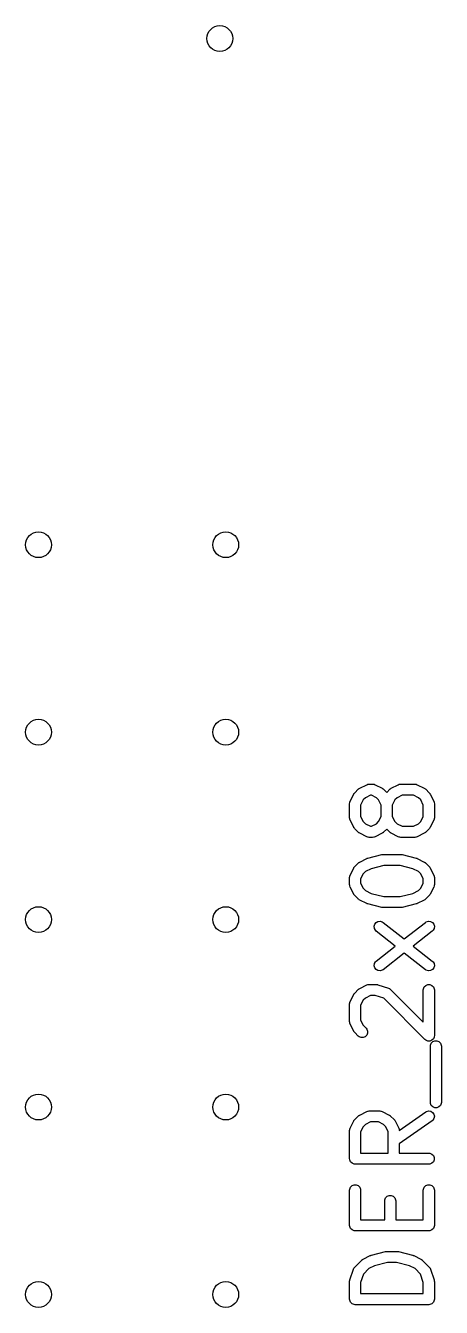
# Model space of a CAD drawing. Header units: inches. Extents: x 0.29 to 2.91, y 0.24 to 1.61.
# Drawn here: x 2.686 to 2.908, y 0.923 to 1.607 of the extents above; entities that cross this region are included whole.
import ezdxf

# ---------------------------------------------------------------- set-up
doc = ezdxf.new("R2010")
doc.units = ezdxf.units.IN
doc.header["$MEASUREMENT"] = 0
doc.layers.add('BLACK', color=250, linetype='CONTINUOUS')

msp = doc.modelspace()

# ---------------------------------------------------------------- linework, layer by layer
at = {"layer": 'BLACK', "linetype": 'CONTINUOUS'}
for p, q in [((2.85936, 1.19307), (2.86123, 1.19682)), ((2.86123, 1.19682), (2.86139, 1.19707)), ((2.86139, 1.19707), (2.86142, 1.19714)), ((2.86142, 1.19714), (2.86149, 1.19722)), ((2.86149, 1.19722), (2.86154, 1.19731)), ((2.86154, 1.19731), (2.8616, 1.19736)), ((2.8616, 1.19736), (2.86179, 1.19759)), ((2.86179, 1.19759), (2.86366, 1.19946)), ((2.86366, 1.19946), (2.86389, 1.19965)), ((2.86389, 1.19965), (2.86394, 1.19971)), ((2.86394, 1.19971), (2.86403, 1.19976)), ((2.86403, 1.19976), (2.86411, 1.19983)), ((2.86411, 1.19983), (2.86418, 1.19986)), ((2.86418, 1.19986), (2.86443, 1.20002)), ((2.86443, 1.20002), (2.86818, 1.20189)), ((2.86818, 1.20189), (2.86872, 1.2021)), ((2.86872, 1.2021), (2.86883, 1.20211)), ((2.86883, 1.20211), (2.86892, 1.20215)), ((2.86892, 1.20215), (2.8695, 1.2022)), ((2.8695, 1.2022), (2.87137, 1.2022)), ((2.87137, 1.2022), (2.87195, 1.20215)), ((2.87195, 1.20215), (2.87205, 1.20211)), ((2.87205, 1.20211), (2.87215, 1.2021)), ((2.87215, 1.2021), (2.8727, 1.20189)), ((2.8727, 1.20189), (2.87644, 1.20002)), ((2.87644, 1.20002), (2.87669, 1.19986)), ((2.87669, 1.19986), (2.87676, 1.19983)), ((2.87676, 1.19983), (2.87685, 1.19976)), ((2.87685, 1.19976), (2.87693, 1.19971)), ((2.87693, 1.19971), (2.87699, 1.19965)), ((2.87699, 1.19965), (2.87721, 1.19946)), ((2.87721, 1.19946), (2.87887, 1.1978)), ((2.87887, 1.1978), (2.88054, 1.19946)), ((2.88054, 1.19946), (2.88076, 1.19965)), ((2.88076, 1.19965), (2.88081, 1.19971)), ((2.88081, 1.19971), (2.8809, 1.19976)), ((2.8809, 1.19976), (2.88098, 1.19983)), ((2.88098, 1.19983), (2.88105, 1.19986)), ((2.88105, 1.19986), (2.8813, 1.20002)), ((2.8813, 1.20002), (2.88505, 1.20189)), ((2.88505, 1.20189), (2.88559, 1.2021)), ((2.88559, 1.2021), (2.8857, 1.20211)), ((2.8857, 1.20211), (2.8858, 1.20215)), ((2.8858, 1.20215), (2.88637, 1.2022)), ((2.88637, 1.2022), (2.89387, 1.2022)), ((2.89387, 1.2022), (2.89445, 1.20215)), ((2.89445, 1.20215), (2.89455, 1.20211)), ((2.89455, 1.20211), (2.89465, 1.2021)), ((2.89465, 1.2021), (2.89519, 1.20189)), ((2.89519, 1.20189), (2.89894, 1.20002)), ((2.89894, 1.20002), (2.89919, 1.19986)), ((2.89919, 1.19986), (2.89926, 1.19983)), ((2.89926, 1.19983), (2.89934, 1.19976)), ((2.89934, 1.19976), (2.89943, 1.19971)), ((2.89943, 1.19971), (2.89948, 1.19965)), ((2.89948, 1.19965), (2.89971, 1.19946)), ((2.89971, 1.19946), (2.90158, 1.19759)), ((2.90158, 1.19759), (2.90177, 1.19736)), ((2.90177, 1.19736), (2.90183, 1.19731)), ((2.90183, 1.19731), (2.90188, 1.19722)), ((2.90188, 1.19722), (2.90195, 1.19714)), ((2.90195, 1.19714), (2.90198, 1.19707)), ((2.90198, 1.19707), (2.90214, 1.19682)), ((2.90214, 1.19682), (2.90401, 1.19307)), ((2.85905, 1.19175), (2.8591, 1.19233)), ((2.85905, 1.18425), (2.85905, 1.19175)), ((2.8591, 1.19233), (2.85915, 1.19243)), ((2.85915, 1.19253), (2.85936, 1.19307)), ((2.85915, 1.19243), (2.85915, 1.19253)), ((2.8663, 1.19375), (2.86495, 1.19105)), ((2.86495, 1.19105), (2.86495, 1.18495)), ((2.8675, 1.19495), (2.8663, 1.19375)), ((2.8702, 1.1963), (2.8675, 1.19495)), ((2.87068, 1.1963), (2.8702, 1.1963)), ((2.87337, 1.19495), (2.87068, 1.1963)), ((2.87457, 1.19375), (2.87337, 1.19495)), ((2.87592, 1.19105), (2.87457, 1.19375)), ((2.87592, 1.18495), (2.87592, 1.19105)), ((2.88318, 1.19375), (2.88183, 1.19105)), ((2.88183, 1.19105), (2.88183, 1.18495)), ((2.88437, 1.19495), (2.88318, 1.19375)), ((2.88707, 1.1963), (2.88437, 1.19495)), ((2.89317, 1.1963), (2.88707, 1.1963)), ((2.89587, 1.19495), (2.89317, 1.1963)), ((2.89707, 1.19375), (2.89587, 1.19495)), ((2.89842, 1.19105), (2.89707, 1.19375)), ((2.89842, 1.18495), (2.89842, 1.19105)), ((2.90401, 1.19307), (2.90422, 1.19253)), ((2.90422, 1.19253), (2.90423, 1.19243)), ((2.90423, 1.19243), (2.90427, 1.19233)), ((2.90427, 1.19233), (2.90432, 1.19175)), ((2.90432, 1.19175), (2.90432, 1.18425)), ((2.8591, 1.18368), (2.85905, 1.18425)), ((2.85915, 1.18358), (2.8591, 1.18368)), ((2.85915, 1.18347), (2.85915, 1.18358)), ((2.85936, 1.18293), (2.85915, 1.18347)), ((2.86495, 1.18495), (2.8663, 1.18225)), ((2.87457, 1.18225), (2.87592, 1.18495)), ((2.88183, 1.18495), (2.88318, 1.18225)), ((2.89707, 1.18225), (2.89842, 1.18495)), ((2.90422, 1.18347), (2.90401, 1.18293)), ((2.90423, 1.18358), (2.90422, 1.18347)), ((2.90427, 1.18368), (2.90423, 1.18358)), ((2.90432, 1.18425), (2.90427, 1.18368)), ((2.86123, 1.17918), (2.85936, 1.18293)), ((2.86139, 1.17893), (2.86123, 1.17918)), ((2.86142, 1.17886), (2.86139, 1.17893)), ((2.86149, 1.17878), (2.86142, 1.17886)), ((2.86154, 1.17869), (2.86149, 1.17878)), ((2.8616, 1.17864), (2.86154, 1.17869)), ((2.86179, 1.17841), (2.8616, 1.17864)), ((2.86366, 1.17654), (2.86179, 1.17841)), ((2.86389, 1.17635), (2.86366, 1.17654)), ((2.86394, 1.1763), (2.86389, 1.17635)), ((2.86403, 1.17624), (2.86394, 1.1763)), ((2.86411, 1.17617), (2.86403, 1.17624)), ((2.8663, 1.18225), (2.8675, 1.18105)), ((2.8675, 1.18105), (2.8702, 1.17971)), ((2.8702, 1.17971), (2.87068, 1.17971)), ((2.87068, 1.17971), (2.87337, 1.18105)), ((2.87337, 1.18105), (2.87457, 1.18225)), ((2.87685, 1.17624), (2.87676, 1.17617)), ((2.87693, 1.1763), (2.87685, 1.17624)), ((2.87699, 1.17635), (2.87693, 1.1763)), ((2.87721, 1.17654), (2.87699, 1.17635)), ((2.87887, 1.1782), (2.87721, 1.17654)), ((2.88054, 1.17654), (2.87887, 1.1782)), ((2.88076, 1.17635), (2.88054, 1.17654)), ((2.88081, 1.1763), (2.88076, 1.17635)), ((2.8809, 1.17624), (2.88081, 1.1763)), ((2.88098, 1.17617), (2.8809, 1.17624)), ((2.88318, 1.18225), (2.88437, 1.18105)), ((2.88437, 1.18105), (2.88707, 1.17971)), ((2.88707, 1.17971), (2.89317, 1.17971)), ((2.89317, 1.17971), (2.89587, 1.18105)), ((2.89587, 1.18105), (2.89707, 1.18225)), ((2.89934, 1.17624), (2.89926, 1.17617)), ((2.89943, 1.1763), (2.89934, 1.17624)), ((2.89948, 1.17635), (2.89943, 1.1763)), ((2.89971, 1.17654), (2.89948, 1.17635)), ((2.90158, 1.17841), (2.89971, 1.17654)), ((2.90177, 1.17864), (2.90158, 1.17841)), ((2.90183, 1.17869), (2.90177, 1.17864)), ((2.90188, 1.17878), (2.90183, 1.17869)), ((2.90195, 1.17886), (2.90188, 1.17878)), ((2.90198, 1.17893), (2.90195, 1.17886)), ((2.90214, 1.17918), (2.90198, 1.17893)), ((2.90401, 1.18293), (2.90214, 1.17918)), ((2.86418, 1.17614), (2.86411, 1.17617)), ((2.86443, 1.17599), (2.86418, 1.17614)), ((2.86818, 1.17411), (2.86443, 1.17599)), ((2.86872, 1.17391), (2.86818, 1.17411)), ((2.86883, 1.1739), (2.86872, 1.17391)), ((2.86892, 1.17386), (2.86883, 1.1739)), ((2.8695, 1.1738), (2.86892, 1.17386)), ((2.87137, 1.1738), (2.8695, 1.1738)), ((2.87195, 1.17386), (2.87137, 1.1738)), ((2.87205, 1.1739), (2.87195, 1.17386)), ((2.87215, 1.17391), (2.87205, 1.1739)), ((2.8727, 1.17411), (2.87215, 1.17391)), ((2.87644, 1.17599), (2.8727, 1.17411)), ((2.87669, 1.17614), (2.87644, 1.17599)), ((2.87676, 1.17617), (2.87669, 1.17614)), ((2.88105, 1.17614), (2.88098, 1.17617)), ((2.8813, 1.17599), (2.88105, 1.17614)), ((2.88505, 1.17411), (2.8813, 1.17599)), ((2.88559, 1.17391), (2.88505, 1.17411)), ((2.8857, 1.1739), (2.88559, 1.17391)), ((2.8858, 1.17386), (2.8857, 1.1739)), ((2.88637, 1.1738), (2.8858, 1.17386)), ((2.89387, 1.1738), (2.88637, 1.1738)), ((2.89445, 1.17386), (2.89387, 1.1738)), ((2.89455, 1.1739), (2.89445, 1.17386)), ((2.89465, 1.17391), (2.89455, 1.1739)), ((2.89519, 1.17411), (2.89465, 1.17391)), ((2.89894, 1.17599), (2.89519, 1.17411)), ((2.89919, 1.17614), (2.89894, 1.17599)), ((2.89926, 1.17617), (2.89919, 1.17614)), ((2.86824, 1.16255), (2.86848, 1.16264)), ((2.86848, 1.16264), (2.86872, 1.16273)), ((2.86872, 1.16273), (2.86874, 1.16273)), ((2.86874, 1.16273), (2.86878, 1.16274)), ((2.86878, 1.16274), (2.87628, 1.16462)), ((2.87628, 1.16462), (2.87638, 1.16463)), ((2.87638, 1.16463), (2.87642, 1.16465)), ((2.87642, 1.16465), (2.87664, 1.16467)), ((2.87664, 1.16467), (2.87686, 1.1647)), ((2.87686, 1.1647), (2.8769, 1.1647)), ((2.8769, 1.1647), (2.877, 1.16471)), ((2.877, 1.16471), (2.88637, 1.16471)), ((2.88637, 1.16471), (2.88647, 1.1647)), ((2.88647, 1.1647), (2.88652, 1.1647)), ((2.88652, 1.1647), (2.88673, 1.16467)), ((2.88673, 1.16467), (2.88695, 1.16465)), ((2.88695, 1.16465), (2.88699, 1.16463)), ((2.88699, 1.16463), (2.88709, 1.16462)), ((2.88709, 1.16462), (2.89459, 1.16274)), ((2.89459, 1.16274), (2.89463, 1.16273)), ((2.89463, 1.16273), (2.89465, 1.16273)), ((2.89465, 1.16273), (2.89489, 1.16264)), ((2.89489, 1.16264), (2.89513, 1.16255)), ((2.85936, 1.1537), (2.86123, 1.15745)), ((2.86123, 1.15745), (2.86139, 1.1577)), ((2.86139, 1.1577), (2.86142, 1.15777)), ((2.86142, 1.15777), (2.86149, 1.15785)), ((2.86149, 1.15785), (2.86154, 1.15794)), ((2.86154, 1.15794), (2.8616, 1.15799)), ((2.8616, 1.15799), (2.86179, 1.15822)), ((2.86179, 1.15822), (2.86366, 1.16009)), ((2.86366, 1.16009), (2.86389, 1.16028)), ((2.86389, 1.16028), (2.86394, 1.16034)), ((2.86394, 1.16034), (2.86403, 1.16039)), ((2.86403, 1.16039), (2.86411, 1.16046)), ((2.86411, 1.16046), (2.86418, 1.16049)), ((2.86418, 1.16049), (2.86443, 1.16065)), ((2.86443, 1.16065), (2.86818, 1.16252)), ((2.87053, 1.15709), (2.8675, 1.15558)), ((2.86818, 1.16252), (2.86822, 1.16254)), ((2.86822, 1.16254), (2.86824, 1.16255)), ((2.87736, 1.1588), (2.87053, 1.15709)), ((2.88601, 1.1588), (2.87736, 1.1588)), ((2.89284, 1.15709), (2.88601, 1.1588)), ((2.89587, 1.15558), (2.89284, 1.15709)), ((2.89513, 1.16255), (2.89515, 1.16254)), ((2.89515, 1.16254), (2.89519, 1.16252)), ((2.89519, 1.16252), (2.89894, 1.16065)), ((2.89894, 1.16065), (2.89919, 1.16049)), ((2.89919, 1.16049), (2.89926, 1.16046)), ((2.89926, 1.16046), (2.89934, 1.16039)), ((2.89934, 1.16039), (2.89943, 1.16034)), ((2.89943, 1.16034), (2.89948, 1.16028)), ((2.89948, 1.16028), (2.89971, 1.16009)), ((2.89971, 1.16009), (2.90158, 1.15822)), ((2.90158, 1.15822), (2.90177, 1.15799)), ((2.90177, 1.15799), (2.90183, 1.15794)), ((2.90183, 1.15794), (2.90188, 1.15785)), ((2.90188, 1.15785), (2.90195, 1.15777)), ((2.90195, 1.15777), (2.90198, 1.1577)), ((2.90198, 1.1577), (2.90214, 1.15745)), ((2.90214, 1.15745), (2.90401, 1.1537)), ((2.85905, 1.15238), (2.8591, 1.15296)), ((2.85905, 1.14863), (2.85905, 1.15238)), ((2.8591, 1.15296), (2.85915, 1.15306)), ((2.85915, 1.15316), (2.85936, 1.1537)), ((2.85915, 1.15306), (2.85915, 1.15316)), ((2.8663, 1.15438), (2.86495, 1.15168)), ((2.86495, 1.15168), (2.86495, 1.14933)), ((2.86495, 1.14933), (2.8663, 1.14663)), ((2.8675, 1.15558), (2.8663, 1.15438)), ((2.89707, 1.15438), (2.89587, 1.15558)), ((2.89842, 1.15168), (2.89707, 1.15438)), ((2.89707, 1.14663), (2.89842, 1.14933)), ((2.89842, 1.14933), (2.89842, 1.15168)), ((2.90401, 1.1537), (2.90422, 1.15316)), ((2.90422, 1.15316), (2.90423, 1.15306)), ((2.90423, 1.15306), (2.90427, 1.15296)), ((2.90427, 1.15296), (2.90432, 1.15238)), ((2.90432, 1.15238), (2.90432, 1.14863)), ((2.8591, 1.14806), (2.85905, 1.14863)), ((2.85915, 1.14796), (2.8591, 1.14806)), ((2.85915, 1.14785), (2.85915, 1.14796)), ((2.85936, 1.14731), (2.85915, 1.14785)), ((2.86123, 1.14356), (2.85936, 1.14731)), ((2.86139, 1.14331), (2.86123, 1.14356)), ((2.86142, 1.14324), (2.86139, 1.14331)), ((2.86149, 1.14316), (2.86142, 1.14324)), ((2.86154, 1.14307), (2.86149, 1.14316)), ((2.8616, 1.14302), (2.86154, 1.14307)), ((2.86179, 1.14279), (2.8616, 1.14302)), ((2.86366, 1.14092), (2.86179, 1.14279)), ((2.8663, 1.14663), (2.8675, 1.14543)), ((2.8675, 1.14543), (2.87053, 1.14392)), ((2.87053, 1.14392), (2.87736, 1.14221)), ((2.87736, 1.14221), (2.88601, 1.14221)), ((2.88601, 1.14221), (2.89284, 1.14392)), ((2.89284, 1.14392), (2.89587, 1.14543)), ((2.89587, 1.14543), (2.89707, 1.14663)), ((2.90158, 1.14279), (2.89971, 1.14092)), ((2.90177, 1.14302), (2.90158, 1.14279)), ((2.90183, 1.14307), (2.90177, 1.14302)), ((2.90188, 1.14316), (2.90183, 1.14307)), ((2.90195, 1.14324), (2.90188, 1.14316)), ((2.90198, 1.14331), (2.90195, 1.14324)), ((2.90214, 1.14356), (2.90198, 1.14331)), ((2.90401, 1.14731), (2.90214, 1.14356)), ((2.90422, 1.14785), (2.90401, 1.14731)), ((2.90423, 1.14796), (2.90422, 1.14785)), ((2.90427, 1.14806), (2.90423, 1.14796)), ((2.90432, 1.14863), (2.90427, 1.14806)), ((2.86389, 1.14073), (2.86366, 1.14092)), ((2.86394, 1.14067), (2.86389, 1.14073)), ((2.86403, 1.14062), (2.86394, 1.14067)), ((2.86411, 1.14055), (2.86403, 1.14062)), ((2.86418, 1.14052), (2.86411, 1.14055)), ((2.86443, 1.14037), (2.86418, 1.14052)), ((2.86818, 1.13849), (2.86443, 1.14037)), ((2.86822, 1.13848), (2.86818, 1.13849)), ((2.86824, 1.13846), (2.86822, 1.13848)), ((2.86848, 1.13838), (2.86824, 1.13846)), ((2.86872, 1.13828), (2.86848, 1.13838)), ((2.86874, 1.13828), (2.86872, 1.13828)), ((2.86878, 1.13827), (2.86874, 1.13828)), ((2.87628, 1.13639), (2.86878, 1.13827)), ((2.87638, 1.13638), (2.87628, 1.13639)), ((2.87642, 1.13636), (2.87638, 1.13638)), ((2.87664, 1.13634), (2.87642, 1.13636)), ((2.87686, 1.13631), (2.87664, 1.13634)), ((2.8769, 1.13631), (2.87686, 1.13631)), ((2.877, 1.1363), (2.8769, 1.13631)), ((2.88637, 1.1363), (2.877, 1.1363)), ((2.88647, 1.13631), (2.88637, 1.1363)), ((2.88652, 1.13631), (2.88647, 1.13631)), ((2.88673, 1.13634), (2.88652, 1.13631)), ((2.88695, 1.13636), (2.88673, 1.13634)), ((2.88699, 1.13638), (2.88695, 1.13636)), ((2.88709, 1.13639), (2.88699, 1.13638)), ((2.89459, 1.13827), (2.88709, 1.13639)), ((2.89463, 1.13828), (2.89459, 1.13827)), ((2.89465, 1.13828), (2.89463, 1.13828)), ((2.89489, 1.13838), (2.89465, 1.13828)), ((2.89513, 1.13846), (2.89489, 1.13838)), ((2.89515, 1.13848), (2.89513, 1.13846)), ((2.89519, 1.13849), (2.89515, 1.13848)), ((2.89894, 1.14037), (2.89519, 1.13849)), ((2.89919, 1.14052), (2.89894, 1.14037)), ((2.89926, 1.14055), (2.89919, 1.14052)), ((2.89934, 1.14062), (2.89926, 1.14055)), ((2.89943, 1.14067), (2.89934, 1.14062)), ((2.89948, 1.14073), (2.89943, 1.14067)), ((2.89971, 1.14092), (2.89948, 1.14073)), ((2.87249, 1.12747), (2.8732, 1.12838)), ((2.8732, 1.12838), (2.87421, 1.12894)), ((2.87421, 1.12894), (2.87535, 1.12908)), ((2.87535, 1.12908), (2.87646, 1.12877)), ((2.87646, 1.12877), (2.87695, 1.12846)), ((2.87695, 1.12846), (2.88825, 1.11958)), ((2.88825, 1.11958), (2.89955, 1.12846)), ((2.89955, 1.12846), (2.90003, 1.12877)), ((2.90003, 1.12877), (2.90114, 1.12908)), ((2.90114, 1.12908), (2.90229, 1.12894)), ((2.90229, 1.12894), (2.90329, 1.12838)), ((2.90329, 1.12838), (2.904, 1.12747)), ((2.87218, 1.12636), (2.87249, 1.12747)), ((2.87232, 1.12522), (2.87218, 1.12636)), ((2.87288, 1.12421), (2.87232, 1.12522)), ((2.8733, 1.12381), (2.87288, 1.12421)), ((2.88347, 1.11582), (2.8733, 1.12381)), ((2.9032, 1.12381), (2.89303, 1.11582)), ((2.90361, 1.12421), (2.9032, 1.12381)), ((2.90418, 1.12522), (2.90361, 1.12421)), ((2.904, 1.12747), (2.90431, 1.12636)), ((2.90431, 1.12636), (2.90418, 1.12522)), ((2.8733, 1.10783), (2.88347, 1.11582)), ((2.89303, 1.11582), (2.9032, 1.10783)), ((2.88825, 1.11207), (2.87695, 1.10319)), ((2.89955, 1.10319), (2.88825, 1.11207)), ((2.87218, 1.10528), (2.87232, 1.10643)), ((2.87249, 1.10418), (2.87218, 1.10528)), ((2.87232, 1.10643), (2.87288, 1.10743)), ((2.8732, 1.10327), (2.87249, 1.10418)), ((2.87288, 1.10743), (2.8733, 1.10783)), ((2.87421, 1.10271), (2.8732, 1.10327)), ((2.87535, 1.10257), (2.87421, 1.10271)), ((2.87646, 1.10288), (2.87535, 1.10257)), ((2.87695, 1.10319), (2.87646, 1.10288)), ((2.90003, 1.10288), (2.89955, 1.10319)), ((2.90114, 1.10257), (2.90003, 1.10288)), ((2.90229, 1.10271), (2.90114, 1.10257)), ((2.90329, 1.10327), (2.90229, 1.10271)), ((2.9032, 1.10783), (2.90361, 1.10743)), ((2.904, 1.10418), (2.90329, 1.10327)), ((2.90361, 1.10743), (2.90418, 1.10643)), ((2.90431, 1.10528), (2.904, 1.10418)), ((2.90418, 1.10643), (2.90431, 1.10528)), ((2.86443, 1.09315), (2.86818, 1.09503)), ((2.86818, 1.09503), (2.86872, 1.09524)), ((2.86872, 1.09524), (2.86883, 1.09524)), ((2.86883, 1.09524), (2.86892, 1.09528)), ((2.86892, 1.09528), (2.8695, 1.09534)), ((2.8695, 1.09534), (2.87325, 1.09534)), ((2.87325, 1.09534), (2.87354, 1.09531)), ((2.87354, 1.09531), (2.87362, 1.09532)), ((2.87362, 1.09532), (2.87372, 1.09529)), ((2.87372, 1.09529), (2.87383, 1.09528)), ((2.87383, 1.09528), (2.8739, 1.09525)), ((2.8739, 1.09525), (2.87418, 1.09519)), ((2.87418, 1.09519), (2.87981, 1.09331)), ((2.89892, 1.09403), (2.89973, 1.09484)), ((2.89973, 1.09484), (2.90079, 1.09528)), ((2.90079, 1.09528), (2.90195, 1.09528)), ((2.90195, 1.09528), (2.90301, 1.09484)), ((2.90301, 1.09484), (2.90383, 1.09403)), ((2.85936, 1.08621), (2.86123, 1.08996)), ((2.86123, 1.08996), (2.86139, 1.09021)), ((2.86139, 1.09021), (2.86142, 1.09028)), ((2.86142, 1.09028), (2.86149, 1.09036)), ((2.86149, 1.09036), (2.86154, 1.09045)), ((2.86154, 1.09045), (2.8616, 1.0905)), ((2.8616, 1.0905), (2.86179, 1.09073)), ((2.86179, 1.09073), (2.86366, 1.0926)), ((2.86366, 1.0926), (2.86389, 1.09279)), ((2.86389, 1.09279), (2.86394, 1.09285)), ((2.86394, 1.09285), (2.86403, 1.0929)), ((2.86403, 1.0929), (2.86411, 1.09297)), ((2.86411, 1.09297), (2.86418, 1.093)), ((2.86418, 1.093), (2.86443, 1.09315)), ((2.8675, 1.08809), (2.8663, 1.08689)), ((2.8702, 1.08944), (2.8675, 1.08809)), ((2.87277, 1.08944), (2.8702, 1.08944)), ((2.87728, 1.08793), (2.87277, 1.08944)), ((2.89928, 1.06593), (2.87728, 1.08793)), ((2.87981, 1.09331), (2.88034, 1.09308)), ((2.88034, 1.09308), (2.88042, 1.09301)), ((2.88042, 1.09301), (2.88051, 1.09297)), ((2.88051, 1.09297), (2.88096, 1.0926)), ((2.88096, 1.0926), (2.89842, 1.07515)), ((2.89842, 1.09239), (2.89847, 1.09296)), ((2.89842, 1.07515), (2.89842, 1.09239)), ((2.89847, 1.09296), (2.89892, 1.09403)), ((2.90383, 1.09403), (2.90427, 1.09296)), ((2.90427, 1.09296), (2.90432, 1.09239)), ((2.90432, 1.09239), (2.90432, 1.06802)), ((2.85905, 1.08489), (2.8591, 1.08547)), ((2.85905, 1.07552), (2.85905, 1.08489)), ((2.8591, 1.08547), (2.85915, 1.08556)), ((2.85915, 1.08567), (2.85936, 1.08621)), ((2.85915, 1.08556), (2.85915, 1.08567)), ((2.8663, 1.08689), (2.86495, 1.08419)), ((2.86495, 1.08419), (2.86495, 1.07621)), ((2.8591, 1.07494), (2.85905, 1.07552)), ((2.85915, 1.07484), (2.8591, 1.07494)), ((2.85915, 1.07474), (2.85915, 1.07484)), ((2.85936, 1.0742), (2.85915, 1.07474)), ((2.86123, 1.07045), (2.85936, 1.0742)), ((2.86495, 1.07621), (2.8663, 1.07352)), ((2.86139, 1.0702), (2.86123, 1.07045)), ((2.86142, 1.07013), (2.86139, 1.0702)), ((2.86149, 1.07004), (2.86142, 1.07013)), ((2.86154, 1.06996), (2.86149, 1.07004)), ((2.8616, 1.0699), (2.86154, 1.06996)), ((2.86179, 1.06968), (2.8616, 1.0699)), ((2.86366, 1.0678), (2.86179, 1.06968)), ((2.86411, 1.06744), (2.86366, 1.0678)), ((2.86517, 1.067), (2.86411, 1.06744)), ((2.86633, 1.067), (2.86517, 1.067)), ((2.8663, 1.07352), (2.86784, 1.07198)), ((2.86739, 1.06744), (2.86633, 1.067)), ((2.86821, 1.06825), (2.86739, 1.06744)), ((2.86784, 1.07198), (2.86821, 1.07153)), ((2.86821, 1.07153), (2.86865, 1.07047)), ((2.86865, 1.06932), (2.86821, 1.06825)), ((2.86865, 1.07047), (2.86865, 1.06932)), ((2.90414, 1.06713), (2.90383, 1.06638)), ((2.90427, 1.06744), (2.90414, 1.06713)), ((2.90432, 1.06802), (2.90427, 1.06744)), ((2.89973, 1.06556), (2.89928, 1.06593)), ((2.90048, 1.06525), (2.89973, 1.06556)), ((2.90079, 1.06512), (2.90048, 1.06525)), ((2.90195, 1.06512), (2.90079, 1.06512)), ((2.90079, 1.06512), (2.90079, 1.06512)), ((2.90301, 1.06556), (2.90195, 1.06512)), ((2.90217, 1.06239), (2.90222, 1.06297)), ((2.90217, 1.0324), (2.90217, 1.06239)), ((2.90222, 1.06297), (2.90267, 1.06403)), ((2.90267, 1.06403), (2.90348, 1.06485)), ((2.90383, 1.06638), (2.90301, 1.06556)), ((2.90348, 1.06485), (2.90454, 1.06529)), ((2.90454, 1.06529), (2.9057, 1.06529)), ((2.9057, 1.06529), (2.90676, 1.06485)), ((2.90676, 1.06485), (2.90758, 1.06403)), ((2.90758, 1.06403), (2.90802, 1.06297)), ((2.90802, 1.06297), (2.90807, 1.06239)), ((2.90807, 1.06239), (2.90807, 1.0324)), ((2.86443, 1.02566), (2.86818, 1.02754)), ((2.86818, 1.02754), (2.86872, 1.02774)), ((2.86872, 1.02774), (2.86883, 1.02775)), ((2.86883, 1.02775), (2.86892, 1.02779)), ((2.86892, 1.02779), (2.8695, 1.02785)), ((2.8695, 1.02785), (2.87512, 1.02785)), ((2.87512, 1.02785), (2.8757, 1.02779)), ((2.8757, 1.02779), (2.8758, 1.02775)), ((2.8758, 1.02775), (2.8759, 1.02774)), ((2.8759, 1.02774), (2.87644, 1.02754)), ((2.87644, 1.02754), (2.88019, 1.02566)), ((2.88557, 1.01744), (2.89968, 1.02732)), ((2.89968, 1.02732), (2.90018, 1.0276)), ((2.90018, 1.0276), (2.90131, 1.02785)), ((2.90131, 1.02785), (2.90244, 1.02765)), ((2.90222, 1.03182), (2.90217, 1.0324)), ((2.90267, 1.03076), (2.90222, 1.03182)), ((2.90244, 1.02765), (2.90341, 1.02703)), ((2.90348, 1.02994), (2.90267, 1.03076)), ((2.90341, 1.02703), (2.90407, 1.02609)), ((2.90454, 1.0295), (2.90348, 1.02994)), ((2.90407, 1.02609), (2.90432, 1.02496)), ((2.9057, 1.0295), (2.90454, 1.0295)), ((2.90676, 1.02994), (2.9057, 1.0295)), ((2.90758, 1.03076), (2.90676, 1.02994)), ((2.90802, 1.03182), (2.90758, 1.03076)), ((2.90807, 1.0324), (2.90802, 1.03182)), ((2.85936, 1.01872), (2.86123, 1.02247)), ((2.86123, 1.02247), (2.86139, 1.02272)), ((2.86139, 1.02272), (2.86142, 1.02279)), ((2.86142, 1.02279), (2.86149, 1.02287)), ((2.86149, 1.02287), (2.86154, 1.02296)), ((2.86154, 1.02296), (2.8616, 1.02301)), ((2.8616, 1.02301), (2.86179, 1.02324)), ((2.86179, 1.02324), (2.86366, 1.02511)), ((2.86366, 1.02511), (2.86389, 1.0253)), ((2.86389, 1.0253), (2.86394, 1.02535)), ((2.86394, 1.02535), (2.86403, 1.02541)), ((2.86403, 1.02541), (2.86411, 1.02548)), ((2.86411, 1.02548), (2.86418, 1.02551)), ((2.86418, 1.02551), (2.86443, 1.02566)), ((2.8663, 1.0194), (2.86495, 1.0167)), ((2.8675, 1.0206), (2.8663, 1.0194)), ((2.8702, 1.02194), (2.8675, 1.0206)), ((2.87443, 1.02194), (2.8702, 1.02194)), ((2.87712, 1.0206), (2.87443, 1.02194)), ((2.87832, 1.0194), (2.87712, 1.0206)), ((2.87967, 1.0167), (2.87832, 1.0194)), ((2.88019, 1.02566), (2.88044, 1.02551)), ((2.88044, 1.02551), (2.88051, 1.02548)), ((2.88051, 1.02548), (2.8806, 1.02541)), ((2.8806, 1.02541), (2.88068, 1.02535)), ((2.88068, 1.02535), (2.88074, 1.0253)), ((2.88074, 1.0253), (2.88096, 1.02511)), ((2.88096, 1.02511), (2.88284, 1.02324)), ((2.88284, 1.02324), (2.88302, 1.02301)), ((2.88302, 1.02301), (2.88308, 1.02296)), ((2.88308, 1.02296), (2.88314, 1.02287)), ((2.88314, 1.02287), (2.8832, 1.02279)), ((2.8832, 1.02279), (2.88323, 1.02272)), ((2.88323, 1.02272), (2.88339, 1.02247)), ((2.88339, 1.02247), (2.88526, 1.01872)), ((2.90306, 1.02248), (2.88558, 1.01024)), ((2.9035, 1.02285), (2.90306, 1.02248)), ((2.90412, 1.02383), (2.9035, 1.02285)), ((2.90432, 1.02496), (2.90412, 1.02383)), ((2.85905, 1.0174), (2.8591, 1.01797)), ((2.85905, 1.0024), (2.85905, 1.0174)), ((2.8591, 1.01797), (2.85915, 1.01807)), ((2.85915, 1.01818), (2.85936, 1.01872)), ((2.85915, 1.01807), (2.85915, 1.01818)), ((2.86495, 1.0167), (2.86495, 1.00535)), ((2.87967, 1.00535), (2.87967, 1.0167)), ((2.88526, 1.01872), (2.88547, 1.01818)), ((2.88547, 1.01818), (2.88548, 1.01807)), ((2.88548, 1.01807), (2.88552, 1.01797)), ((2.88552, 1.01797), (2.88557, 1.01744)), ((2.86495, 1.00535), (2.87967, 1.00535)), ((2.88558, 1.01024), (2.88558, 1.00535)), ((2.88558, 1.00535), (2.90137, 1.00535)), ((2.90137, 1.00535), (2.90195, 1.0053)), ((2.90195, 1.0053), (2.90301, 1.00485)), ((2.8591, 1.00182), (2.85905, 1.0024)), ((2.85955, 1.00076), (2.8591, 1.00182)), ((2.86036, 0.99994), (2.85955, 1.00076)), ((2.86142, 0.9995), (2.86036, 0.99994)), ((2.862, 0.99945), (2.86142, 0.9995)), ((2.90137, 0.99945), (2.862, 0.99945)), ((2.90195, 0.9995), (2.90137, 0.99945)), ((2.90301, 0.99994), (2.90195, 0.9995)), ((2.90301, 1.00485), (2.90383, 1.00404)), ((2.90383, 1.00076), (2.90301, 0.99994)), ((2.90383, 1.00404), (2.90427, 1.00298)), ((2.90427, 1.00182), (2.90383, 1.00076)), ((2.90427, 1.00298), (2.90427, 1.00182)), ((2.85905, 0.98553), (2.8591, 0.9861)), ((2.85905, 0.96678), (2.85905, 0.98553)), ((2.8591, 0.9861), (2.85955, 0.98717)), ((2.85955, 0.98717), (2.86036, 0.98798)), ((2.86036, 0.98798), (2.86142, 0.98842)), ((2.86142, 0.98842), (2.86258, 0.98842)), ((2.86258, 0.98842), (2.86364, 0.98798)), ((2.86364, 0.98798), (2.86446, 0.98717)), ((2.86446, 0.98717), (2.8649, 0.9861)), ((2.8649, 0.9861), (2.86495, 0.98553)), ((2.86495, 0.98553), (2.86495, 0.96973)), ((2.89842, 0.98553), (2.89847, 0.9861)), ((2.89842, 0.96973), (2.89842, 0.98553)), ((2.89847, 0.9861), (2.89892, 0.98717)), ((2.89892, 0.98717), (2.89973, 0.98798)), ((2.89973, 0.98798), (2.90079, 0.98842)), ((2.90079, 0.98842), (2.90195, 0.98842)), ((2.90195, 0.98842), (2.90301, 0.98798)), ((2.90301, 0.98798), (2.90383, 0.98717)), ((2.90383, 0.98717), (2.90427, 0.9861)), ((2.90427, 0.9861), (2.90432, 0.98553)), ((2.90432, 0.98553), (2.90432, 0.96678)), ((2.8778, 0.9799), (2.87785, 0.98048)), ((2.8778, 0.96973), (2.8778, 0.9799)), ((2.87785, 0.98048), (2.87829, 0.98154)), ((2.87829, 0.98154), (2.87911, 0.98236)), ((2.87911, 0.98236), (2.88017, 0.9828)), ((2.88017, 0.9828), (2.88132, 0.9828)), ((2.88132, 0.9828), (2.88239, 0.98236)), ((2.88239, 0.98236), (2.8832, 0.98154)), ((2.8832, 0.98154), (2.88364, 0.98048)), ((2.88364, 0.98048), (2.8837, 0.9799)), ((2.8837, 0.9799), (2.8837, 0.96973)), ((2.8591, 0.9662), (2.85905, 0.96678)), ((2.85955, 0.96514), (2.8591, 0.9662)), ((2.86036, 0.96432), (2.85955, 0.96514)), ((2.86142, 0.96388), (2.86036, 0.96432)), ((2.86495, 0.96973), (2.8778, 0.96973)), ((2.8837, 0.96973), (2.89842, 0.96973)), ((2.90301, 0.96432), (2.90195, 0.96388)), ((2.90383, 0.96514), (2.90301, 0.96432)), ((2.90427, 0.9662), (2.90383, 0.96514)), ((2.90432, 0.96678), (2.90427, 0.9662)), ((2.862, 0.96383), (2.86142, 0.96388)), ((2.90137, 0.96383), (2.862, 0.96383)), ((2.90195, 0.96388), (2.90137, 0.96383)), ((2.8663, 0.9488), (2.87005, 0.95067)), ((2.87005, 0.95067), (2.8701, 0.95069)), ((2.8701, 0.95069), (2.87011, 0.9507)), ((2.87011, 0.9507), (2.87035, 0.95079)), ((2.87035, 0.95079), (2.87059, 0.95088)), ((2.87059, 0.95088), (2.87062, 0.95088)), ((2.87062, 0.95088), (2.87066, 0.9509)), ((2.87066, 0.9509), (2.87816, 0.95277)), ((2.87816, 0.95277), (2.87826, 0.95279)), ((2.87826, 0.95279), (2.8783, 0.9528)), ((2.8783, 0.9528), (2.87851, 0.95282)), ((2.87851, 0.95282), (2.87873, 0.95286)), ((2.87873, 0.95286), (2.87877, 0.95285)), ((2.87877, 0.95285), (2.87887, 0.95286)), ((2.87887, 0.95286), (2.8845, 0.95286)), ((2.8845, 0.95286), (2.8846, 0.95285)), ((2.8846, 0.95285), (2.88464, 0.95286)), ((2.88464, 0.95286), (2.88486, 0.95282)), ((2.88486, 0.95282), (2.88507, 0.9528)), ((2.88507, 0.9528), (2.88511, 0.95279)), ((2.88511, 0.95279), (2.88521, 0.95277)), ((2.88521, 0.95277), (2.89271, 0.9509)), ((2.89271, 0.9509), (2.89276, 0.95088)), ((2.89276, 0.95088), (2.89278, 0.95088)), ((2.89278, 0.95088), (2.89302, 0.95079)), ((2.89302, 0.95079), (2.89326, 0.9507)), ((2.89326, 0.9507), (2.89328, 0.95069)), ((2.89328, 0.95069), (2.89332, 0.95067)), ((2.89332, 0.95067), (2.89707, 0.9488)), ((2.86107, 0.94334), (2.86131, 0.94387)), ((2.86131, 0.94387), (2.86138, 0.94395)), ((2.86138, 0.94395), (2.86142, 0.94405)), ((2.86142, 0.94405), (2.86179, 0.9445)), ((2.86179, 0.9445), (2.86554, 0.94824)), ((2.86554, 0.94824), (2.86576, 0.94843)), ((2.86576, 0.94843), (2.86581, 0.94849)), ((2.86581, 0.94849), (2.8659, 0.94855)), ((2.8659, 0.94855), (2.86598, 0.94861)), ((2.86598, 0.94861), (2.86606, 0.94864)), ((2.86606, 0.94864), (2.8663, 0.9488)), ((2.86937, 0.94373), (2.86646, 0.94081)), ((2.87241, 0.94525), (2.86937, 0.94373)), ((2.87924, 0.94695), (2.87241, 0.94525)), ((2.88413, 0.94695), (2.87924, 0.94695)), ((2.89097, 0.94525), (2.88413, 0.94695)), ((2.894, 0.94373), (2.89097, 0.94525)), ((2.89692, 0.94081), (2.894, 0.94373)), ((2.89707, 0.9488), (2.89731, 0.94864)), ((2.89731, 0.94864), (2.89739, 0.94861)), ((2.89739, 0.94861), (2.89747, 0.94855)), ((2.89747, 0.94855), (2.89756, 0.94849)), ((2.89756, 0.94849), (2.89761, 0.94843)), ((2.89761, 0.94843), (2.89783, 0.94824)), ((2.89783, 0.94824), (2.90158, 0.9445)), ((2.90158, 0.9445), (2.90195, 0.94405)), ((2.90195, 0.94405), (2.90199, 0.94395)), ((2.90199, 0.94395), (2.90206, 0.94387)), ((2.90206, 0.94387), (2.9023, 0.94334)), ((2.85905, 0.93678), (2.85908, 0.93707)), ((2.85907, 0.93715), (2.85909, 0.93725)), ((2.85908, 0.93707), (2.85907, 0.93715)), ((2.85909, 0.93725), (2.8591, 0.93736)), ((2.8591, 0.93736), (2.85913, 0.93743)), ((2.85913, 0.93743), (2.8592, 0.93772)), ((2.8592, 0.93772), (2.86107, 0.94334)), ((2.86646, 0.94081), (2.86495, 0.9363)), ((2.89842, 0.9363), (2.89692, 0.94081)), ((2.9023, 0.94334), (2.90417, 0.93772)), ((2.90417, 0.93772), (2.90424, 0.93743)), ((2.90424, 0.93743), (2.90427, 0.93736)), ((2.90427, 0.93736), (2.90428, 0.93725)), ((2.90428, 0.93725), (2.9043, 0.93715)), ((2.9043, 0.93715), (2.90429, 0.93707)), ((2.90429, 0.93707), (2.90432, 0.93678)), ((2.85905, 0.92741), (2.85905, 0.93678)), ((2.86495, 0.9363), (2.86495, 0.93036)), ((2.86495, 0.93036), (2.89842, 0.93036)), ((2.89842, 0.93036), (2.89842, 0.9363)), ((2.90432, 0.93678), (2.90432, 0.92741)), ((2.8591, 0.92683), (2.85905, 0.92741)), ((2.85955, 0.92577), (2.8591, 0.92683)), ((2.86036, 0.92495), (2.85955, 0.92577)), ((2.86142, 0.92451), (2.86036, 0.92495)), ((2.862, 0.92446), (2.86142, 0.92451)), ((2.90137, 0.92446), (2.862, 0.92446)), ((2.90195, 0.92451), (2.90137, 0.92446)), ((2.90301, 0.92495), (2.90195, 0.92451)), ((2.90383, 0.92577), (2.90301, 0.92495)), ((2.90427, 0.92683), (2.90383, 0.92577)), ((2.90432, 0.92741), (2.90427, 0.92683))]:
    msp.add_line(p, q, dxfattribs=at)
at = {"layer": 'BLACK'}
for centre in [(2.78976, 1.6), (2.78976, 1.6), (2.69291, 1.32992), (2.69291, 1.32992), (2.79291, 1.32992), (2.79291, 1.32992), (2.69291, 1.22992), (2.69291, 1.22992), (2.79291, 1.22992), (2.79291, 1.22992), (2.69291, 1.12992), (2.69291, 1.12992), (2.79291, 1.12992), (2.79291, 1.12992), (2.69291, 1.02992), (2.69291, 1.02992), (2.79291, 1.02992), (2.79291, 1.02992), (2.69291, 0.92992), (2.69291, 0.92992), (2.79291, 0.92992), (2.79291, 0.92992)]:
    msp.add_circle(centre, 0.00689, dxfattribs=at)

doc.saveas('drawing.dxf')
